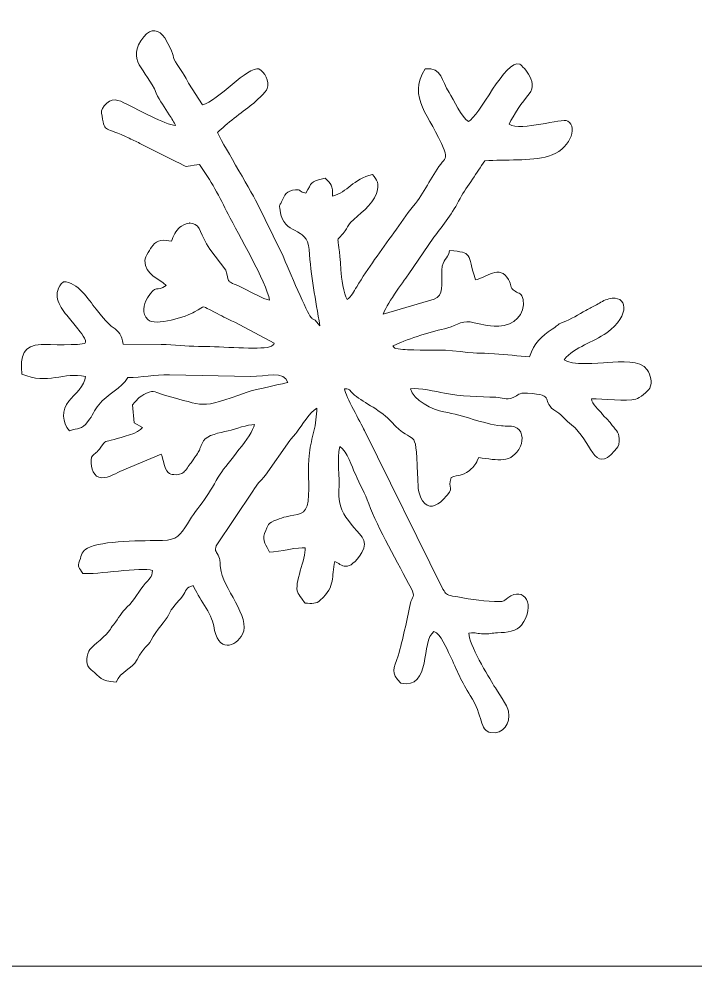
# Model space of a CAD drawing. Header units: millimetres. Extents: x -127 to 127, y -90 to 89.
# Drawn here: x -22.44 to -1.53, y -88.9 to -59.61 of the extents above; entities that cross this region are included whole.
import ezdxf

# ---------------------------------------------------------------- set-up
doc = ezdxf.new("R2010")
doc.units = ezdxf.units.MM
doc.header["$MEASUREMENT"] = 0
doc.layers.add('Layer 1', color=7, linetype='Continuous')

msp = doc.modelspace()

# ---------------------------------------------------------------- linework, layer by layer
at = {"layer": 'Layer 1', "color": 1, "lineweight": 20}
msp.add_lwpolyline([(-127, -88.9), (127, -88.9), (127, 88.9), (-127, 88.9), (-127, -88.9)], close=True, dxfattribs=at)
at = {"layer": 'Layer 1', "color": 1, "lineweight": 9}
msp.add_open_spline([(-14.3662, -65.5299), (-14.2715, -66.3282), (-13.5191, -65.9949), (-13.4674, -66.7388), (-13.4674, -66.7388), (-13.4099, -67.567), (-13.2697, -68.2836), (-13.1371, -69.0986), (-13.1371, -69.0986), (-13.1371, -69.0986), (-13.2829, -68.9289), (-13.2829, -68.9289), (-13.2829, -68.9289), (-13.4101, -68.8298), (-13.3321, -68.958), (-13.4427, -68.7887), (-13.4427, -68.7887), (-13.5898, -68.5636), (-14.1776, -67.1694), (-14.3298, -66.8223), (-14.3298, -66.8223), (-14.3298, -66.8223), (-15.0734, -65.3082), (-15.0734, -65.3082), (-15.0734, -65.3082), (-15.3082, -64.8427), (-16.2091, -63.3589), (-16.3014, -63.1212), (-16.3014, -63.1212), (-16.0306, -62.852), (-15.5615, -62.5016), (-15.2405, -62.2602), (-15.2405, -62.2602), (-15.1292, -62.1765), (-14.8049, -61.8746), (-14.7613, -61.7597), (-14.7613, -61.7597), (-14.6763, -61.5361), (-14.8513, -61.2583), (-15.0179, -61.1518), (-15.0179, -61.1518), (-15.3611, -61.0632), (-16.3003, -62.152), (-16.7647, -62.2616), (-16.7647, -62.2616), (-16.7647, -62.2616), (-17.1992, -61.5963), (-17.1992, -61.5963), (-17.1992, -61.5963), (-17.4092, -61.1659), (-17.4565, -61.1909), (-17.6013, -60.9314), (-17.6013, -60.9314), (-17.7227, -60.7138), (-17.6185, -60.7165), (-17.9329, -60.1984), (-17.9329, -60.1984), (-18.1004, -59.9223), (-18.3585, -59.8893), (-18.5755, -60.1588), (-18.5755, -60.1588), (-19.1673, -60.8936), (-18.492, -61.157), (-18.1929, -61.9086), (-18.1929, -61.9086), (-18.0942, -62.1567), (-17.9277, -62.3459), (-17.7916, -62.5711), (-17.7916, -62.5711), (-17.7196, -62.6902), (-17.6361, -62.8068), (-17.5984, -62.9085), (-17.5984, -62.9085), (-17.9299, -62.8764), (-18.7595, -62.4159), (-19.088, -62.2512), (-19.088, -62.2512), (-19.3776, -62.106), (-19.5784, -62.0135), (-19.8025, -62.2996), (-19.8025, -62.2996), (-19.9039, -62.429), (-19.8943, -62.4675), (-19.8687, -62.6204), (-19.8687, -62.6204), (-19.777, -63.1673), (-19.7954, -62.9193), (-19.0314, -63.301), (-19.0314, -63.301), (-18.8923, -63.3704), (-18.7795, -63.4107), (-18.6603, -63.4829), (-18.6603, -63.4829), (-18.6603, -63.4829), (-17.6105, -64.0103), (-17.6105, -64.0103), (-17.6105, -64.0103), (-17.1175, -64.2477), (-17.4049, -64.1638), (-16.8542, -64.1149), (-16.8542, -64.1149), (-16.5126, -64.5793), (-16.2328, -65.1289), (-15.9704, -65.6519), (-15.9704, -65.6519), (-15.666, -66.2585), (-14.7878, -67.7532), (-14.6908, -68.3061), (-14.6908, -68.3061), (-14.8746, -68.2738), (-15.2821, -68.0475), (-15.4639, -67.9557), (-15.4639, -67.9557), (-16.0542, -67.6579), (-15.911, -67.8645), (-16.0412, -67.3826), (-16.0412, -67.3826), (-16.0412, -67.3826), (-16.5363, -66.7273), (-16.5363, -66.7273), (-16.5363, -66.7273), (-16.8524, -66.2766), (-16.81, -65.9857), (-17.0764, -65.9344), (-17.0764, -65.9344), (-17.193, -65.9119), (-17.1141, -65.9134), (-17.2252, -65.932), (-17.2252, -65.932), (-17.2645, -65.9386), (-17.4317, -66.016), (-17.4629, -66.0452), (-17.4629, -66.0452), (-17.5835, -66.1578), (-17.6757, -66.3268), (-17.7277, -66.4857), (-17.7277, -66.4857), (-17.9457, -66.4325), (-18.1804, -66.4316), (-18.3026, -66.6109), (-18.3026, -66.6109), (-18.3684, -66.7074), (-18.5444, -66.9612), (-18.5449, -67.077), (-18.5449, -67.077), (-18.5471, -67.5296), (-18.1173, -67.6267), (-17.8837, -67.851), (-17.8837, -67.851), (-18.1941, -68.0811), (-18.1971, -67.78), (-18.4665, -68.2371), (-18.4665, -68.2371), (-18.6019, -68.4668), (-18.6462, -68.7065), (-18.4561, -68.9047), (-18.4561, -68.9047), (-18.2343, -69.1359), (-17.2449, -68.8087), (-17.0106, -68.6706), (-17.0106, -68.6706), (-16.6444, -68.4548), (-16.8116, -68.4731), (-16.3981, -68.6767), (-16.3981, -68.6767), (-16.1641, -68.7918), (-16.0482, -68.8652), (-15.7676, -68.9846), (-15.7676, -68.9846), (-15.7676, -68.9846), (-14.5449, -69.6407), (-14.5449, -69.6407), (-14.5449, -69.6407), (-14.5804, -69.6869), (-14.5199, -69.659), (-14.6344, -69.7251), (-14.6344, -69.7251), (-14.6801, -69.7516), (-14.7058, -69.7575), (-14.7653, -69.7662), (-14.7653, -69.7662), (-15.2055, -69.8304), (-16.3626, -69.7274), (-16.8937, -69.7349), (-16.8937, -69.7349), (-17.2793, -69.7403), (-17.6219, -69.6758), (-18.0427, -69.6808), (-18.0427, -69.6808), (-18.0427, -69.6808), (-19.2145, -69.6635), (-19.2145, -69.6635), (-19.2145, -69.6635), (-19.2677, -69.5302), (-19.2441, -69.4229), (-19.3608, -69.2974), (-19.3608, -69.2974), (-19.5286, -69.117), (-19.5568, -69.2078), (-20.0555, -68.5855), (-20.0555, -68.5855), (-20.3016, -68.2784), (-20.6141, -67.7446), (-21.0673, -67.7345), (-21.0673, -67.7345), (-21.4418, -68.0858), (-21.2056, -68.479), (-20.9646, -68.7711), (-20.9646, -68.7711), (-20.9646, -68.7711), (-20.6169, -69.1906), (-20.6169, -69.1906), (-20.6169, -69.1906), (-20.5619, -69.2707), (-20.3037, -69.5597), (-20.4014, -69.6439), (-20.4014, -69.6439), (-20.5189, -69.7015), (-21.5319, -69.6779), (-21.7516, -69.68), (-21.7516, -69.68), (-22.3093, -69.6853), (-22.4049, -70.0239), (-22.3465, -70.5933), (-22.3465, -70.5933), (-21.5555, -70.9445), (-21.0492, -70.5061), (-20.3841, -70.669), (-20.3841, -70.669), (-20.3918, -70.9497), (-20.7332, -71.221), (-20.901, -71.427), (-20.901, -71.427), (-21.1139, -71.6883), (-21.1143, -72.0993), (-20.8795, -72.3473), (-20.8795, -72.3473), (-20.5915, -72.25), (-20.5163, -72.3289), (-20.3087, -72.0615), (-20.3087, -72.0615), (-20.159, -71.8688), (-20.1109, -71.717), (-19.9744, -71.5433), (-19.9744, -71.5433), (-19.7036, -71.1987), (-19.2691, -71.0434), (-19.0774, -70.7012), (-19.0774, -70.7012), (-18.6286, -70.6947), (-18.2601, -70.6101), (-17.7873, -70.6121), (-17.7873, -70.6121), (-17.7873, -70.6121), (-15.2728, -70.6653), (-15.2728, -70.6653), (-15.2728, -70.6653), (-14.8072, -70.6706), (-14.2275, -70.4713), (-14.1268, -70.8542), (-14.1268, -70.8542), (-14.1362, -70.86), (-15.1542, -71.07), (-15.3805, -71.1516), (-15.3805, -71.1516), (-16.9046, -71.7016), (-16.6555, -71.5727), (-17.9409, -71.2436), (-17.9409, -71.2436), (-18.2253, -71.1708), (-18.2468, -71.0576), (-18.4977, -71.1839), (-18.4977, -71.1839), (-18.7593, -71.3158), (-18.7181, -71.3095), (-18.9265, -71.5402), (-18.9265, -71.5402), (-18.9265, -71.5402), (-18.8807, -72.0995), (-18.8807, -72.0995), (-18.8807, -72.0995), (-18.8807, -72.0995), (-18.6158, -72.24), (-18.6158, -72.24), (-18.6158, -72.24), (-18.7353, -72.4329), (-19.2746, -72.5484), (-19.4979, -72.6136), (-19.4979, -72.6136), (-19.7881, -72.6984), (-19.7561, -72.6175), (-19.9044, -72.8508), (-19.9044, -72.8508), (-20.0313, -73.0503), (-20.078, -72.996), (-20.1924, -73.164), (-20.1924, -73.164), (-20.2466, -73.386), (-20.1695, -73.72), (-19.9712, -73.7836), (-19.9712, -73.7836), (-19.7677, -73.8489), (-19.464, -73.6859), (-19.3231, -73.6004), (-19.3231, -73.6004), (-19.3231, -73.6004), (-18.0428, -73.0741), (-18.0428, -73.0741), (-18.0428, -73.0741), (-18.0358, -73.0847), (-18.0303, -73.0998), (-18.0267, -73.1086), (-18.0267, -73.1086), (-18.0267, -73.1086), (-17.9375, -73.4151), (-17.9375, -73.4151), (-17.9375, -73.4151), (-17.8648, -73.7065), (-17.6967, -73.6959), (-17.6552, -73.7021), (-17.6552, -73.7021), (-17.5303, -73.7207), (-17.4117, -73.6841), (-17.341, -73.6234), (-17.341, -73.6234), (-17.28, -73.5711), (-17.1885, -73.4272), (-17.12, -73.3332), (-17.12, -73.3332), (-16.728, -72.7951), (-16.9244, -72.9932), (-16.7318, -72.6564), (-16.7318, -72.6564), (-16.6289, -72.4765), (-16.224, -72.4072), (-15.9752, -72.3479), (-15.9752, -72.3479), (-15.7413, -72.2921), (-15.3781, -72.1486), (-15.1532, -72.1537), (-15.1532, -72.1537), (-15.2396, -72.5198), (-16.0011, -73.3454), (-16.2153, -73.6852), (-16.2153, -73.6852), (-16.3798, -73.9461), (-16.5346, -74.2347), (-16.7068, -74.4716), (-16.7068, -74.4716), (-16.9047, -74.7441), (-17.0535, -74.936), (-17.2335, -75.2221), (-17.2335, -75.2221), (-17.4533, -75.5713), (-17.5538, -75.7298), (-17.999, -75.7369), (-17.999, -75.7369), (-18.5523, -75.7457), (-19.8811, -75.7368), (-20.3177, -75.9731), (-20.3177, -75.9731), (-20.4986, -76.0709), (-20.4966, -76.1666), (-20.565, -76.3642), (-20.565, -76.3642), (-20.6377, -76.574), (-20.5841, -76.5651), (-20.4637, -76.7572), (-20.4637, -76.7572), (-20.05, -76.8092), (-18.6621, -76.5375), (-18.3105, -76.6715), (-18.3105, -76.6715), (-18.3132, -76.8585), (-18.4315, -76.9501), (-18.5372, -77.0722), (-18.5372, -77.0722), (-18.7113, -77.2736), (-18.8841, -77.6024), (-19.0919, -77.7951), (-19.0919, -77.7951), (-19.29, -77.9788), (-19.34, -78.1293), (-19.5209, -78.3446), (-19.5209, -78.3446), (-19.58, -78.4149), (-19.5964, -78.4575), (-19.6443, -78.5208), (-19.6443, -78.5208), (-19.8771, -78.8289), (-20.222, -79.0199), (-20.2834, -79.161), (-20.2834, -79.161), (-20.3769, -79.3759), (-20.3794, -79.6044), (-20.2107, -79.7342), (-20.2107, -79.7342), (-19.8996, -79.9735), (-19.9361, -80.0809), (-19.4379, -80.1217), (-19.4379, -80.1217), (-19.2845, -79.7685), (-18.9682, -79.7464), (-18.7881, -79.4181), (-18.7881, -79.4181), (-18.5607, -79.0038), (-18.454, -79.016), (-18.3562, -78.8262), (-18.3562, -78.8262), (-18.1823, -78.4886), (-17.9076, -78.2398), (-17.8203, -78.0454), (-17.8203, -78.0454), (-17.7215, -77.8254), (-17.5263, -77.6446), (-17.3833, -77.4594), (-17.3833, -77.4594), (-17.2595, -77.2991), (-17.288, -77.1849), (-17.0504, -77.1354), (-17.0504, -77.1354), (-16.91, -77.4891), (-16.4655, -78.016), (-16.4187, -78.3763), (-16.4187, -78.3763), (-16.3073, -79.2355), (-15.7298, -79.0316), (-15.5239, -78.637), (-15.5239, -78.637), (-15.2586, -78.1283), (-16.1512, -77.186), (-16.2124, -76.5845), (-16.2124, -76.5845), (-16.2331, -76.3813), (-16.2004, -76.3536), (-16.2836, -76.189), (-16.2836, -76.189), (-16.3566, -76.0445), (-16.3928, -76.0578), (-16.3374, -75.9074), (-16.3374, -75.9074), (-16.3374, -75.9074), (-15.2126, -74.2173), (-15.2126, -74.2173), (-15.2126, -74.2173), (-15.051, -73.9515), (-14.993, -73.9377), (-14.8187, -73.7182), (-14.8187, -73.7182), (-14.8187, -73.7182), (-14.0626, -72.642), (-14.0626, -72.642), (-14.0626, -72.642), (-13.9824, -72.5355), (-13.9339, -72.5053), (-13.8463, -72.389), (-13.8463, -72.389), (-13.6842, -72.1736), (-13.4516, -71.769), (-13.2283, -71.6461), (-13.2283, -71.6461), (-13.2396, -71.8586), (-13.2595, -72.1548), (-13.3201, -72.3606), (-13.3201, -72.3606), (-13.3807, -72.5666), (-13.4258, -72.7939), (-13.4575, -73.0314), (-13.4575, -73.0314), (-13.5309, -73.58), (-13.4446, -73.9981), (-13.4981, -74.5259), (-13.4981, -74.5259), (-13.5422, -74.9607), (-13.848, -74.932), (-14.1755, -75.0029), (-14.1755, -75.0029), (-14.2694, -75.0232), (-14.3822, -75.0671), (-14.4627, -75.0979), (-14.4627, -75.0979), (-14.7533, -75.2092), (-14.7281, -75.2277), (-14.8449, -75.527), (-14.8449, -75.527), (-14.9314, -75.7484), (-14.7818, -75.8929), (-14.6977, -76.0952), (-14.6977, -76.0952), (-14.3754, -76.0912), (-13.7873, -75.9332), (-13.5869, -75.9646), (-13.5869, -75.9646), (-13.567, -76.2928), (-13.9419, -77.0788), (-13.8213, -77.3496), (-13.8213, -77.3496), (-13.7963, -77.4057), (-13.6107, -77.6583), (-13.5953, -77.6757), (-13.5953, -77.6757), (-13.3816, -77.6932), (-13.2519, -77.7043), (-13.1235, -77.5866), (-13.1235, -77.5866), (-12.6188, -77.1235), (-12.8034, -76.874), (-12.669, -76.3852), (-12.669, -76.3852), (-12.4724, -76.4901), (-12.2479, -76.7712), (-11.8339, -76.1064), (-11.8339, -76.1064), (-11.6007, -75.7318), (-11.9491, -75.516), (-12.1716, -75.2307), (-12.1716, -75.2307), (-12.3985, -74.9397), (-12.5799, -74.7053), (-12.5444, -74.2005), (-12.5444, -74.2005), (-12.5153, -73.7868), (-12.61, -73.2061), (-12.5185, -72.8357), (-12.5185, -72.8357), (-12.2712, -72.9979), (-12.1493, -73.445), (-12.0381, -73.6908), (-12.0381, -73.6908), (-11.893, -74.0113), (-11.7412, -74.2895), (-11.6249, -74.6009), (-11.6249, -74.6009), (-11.346, -75.3483), (-10.7103, -76.4688), (-10.3158, -77.2109), (-10.3158, -77.2109), (-10.1629, -77.4986), (-10.2875, -77.4464), (-10.3456, -77.7141), (-10.3456, -77.7141), (-10.4619, -78.25), (-10.5544, -78.7703), (-10.717, -79.3077), (-10.717, -79.3077), (-10.8419, -79.7206), (-10.972, -79.8098), (-10.6298, -80.1564), (-10.6298, -80.1564), (-9.6764, -80.3518), (-10.0199, -78.8418), (-9.6073, -78.5533), (-9.6073, -78.5533), (-9.4098, -78.6147), (-9.2081, -79.093), (-9.1153, -79.2899), (-9.1153, -79.2899), (-8.9076, -79.7305), (-8.7455, -80.1316), (-8.4832, -80.5327), (-8.4832, -80.5327), (-8.0701, -81.1645), (-8.2106, -81.6193), (-7.8448, -81.6799), (-7.8448, -81.6799), (-7.4655, -81.7428), (-7.2344, -81.3947), (-7.3005, -81.021), (-7.3005, -81.021), (-7.3262, -80.8756), (-7.6606, -80.3817), (-7.7527, -80.2287), (-7.7527, -80.2287), (-7.9037, -79.9779), (-8.5544, -78.9119), (-8.5246, -78.6066), (-8.5246, -78.6066), (-8.3024, -78.5765), (-8.2727, -78.6217), (-8.0729, -78.6295), (-8.0729, -78.6295), (-7.9086, -78.6359), (-7.7996, -78.6004), (-7.6466, -78.5946), (-7.6466, -78.5946), (-7.3455, -78.5832), (-7.0467, -78.5466), (-6.9015, -78.3556), (-6.9015, -78.3556), (-6.437, -77.7445), (-6.8208, -77.1299), (-7.3211, -77.5087), (-7.3211, -77.5087), (-7.4894, -77.6361), (-7.4245, -77.6305), (-7.7315, -77.6214), (-7.7315, -77.6214), (-8.1727, -77.6083), (-8.6098, -77.5364), (-9.03, -77.4567), (-9.03, -77.4567), (-9.2377, -77.4173), (-9.2347, -77.3964), (-9.3285, -77.2455), (-9.3285, -77.2455), (-9.3285, -77.2455), (-11.7543, -72.3422), (-11.7543, -72.3422), (-11.7543, -72.3422), (-11.8801, -72.0693), (-12.343, -71.3), (-12.3699, -71.0449), (-12.3699, -71.0449), (-12.1665, -71.0502), (-12.2162, -71.1191), (-12.0616, -71.2435), (-12.0616, -71.2435), (-11.7691, -71.479), (-11.2068, -71.7396), (-10.9235, -72.0659), (-10.9235, -72.0659), (-10.199, -72.9002), (-10.1736, -72.0672), (-10.1134, -73.6886), (-10.1134, -73.6886), (-10.1023, -73.9892), (-10.1157, -74.2826), (-9.9633, -74.5137), (-9.9633, -74.5137), (-9.7843, -74.7852), (-9.5298, -74.68), (-9.3307, -74.4779), (-9.3307, -74.4779), (-8.9055, -74.0458), (-9.2194, -74.1731), (-9.0748, -73.7953), (-9.0748, -73.7953), (-8.8538, -73.6902), (-8.7394, -73.7611), (-8.5221, -73.5807), (-8.5221, -73.5807), (-8.33, -73.4213), (-8.329, -73.3915), (-8.2227, -73.1744), (-8.2227, -73.1744), (-7.6387, -73.2475), (-7.2028, -73.3819), (-6.9338, -72.8258), (-6.9338, -72.8258), (-6.8339, -72.6191), (-6.875, -72.2997), (-7.1166, -72.2228), (-7.1166, -72.2228), (-7.2409, -72.1832), (-7.3733, -72.209), (-7.5164, -72.1931), (-7.5164, -72.1931), (-8.1335, -72.1247), (-8.6594, -71.8696), (-9.3005, -71.7601), (-9.3005, -71.7601), (-9.6171, -71.706), (-10.276, -71.4008), (-10.3324, -71.044), (-10.3324, -71.044), (-10.0509, -71.0171), (-9.5532, -71.1308), (-9.2798, -71.1837), (-9.2798, -71.1837), (-8.806, -71.2753), (-8.1654, -71.2973), (-7.693, -71.3102), (-7.693, -71.3102), (-7.4972, -71.3155), (-7.3883, -71.4113), (-7.1621, -71.3201), (-7.1621, -71.3201), (-6.963, -71.2399), (-7.0191, -71.169), (-6.7197, -71.1843), (-6.7197, -71.1843), (-5.7778, -71.2325), (-6.368, -71.4265), (-5.8068, -71.7616), (-5.8068, -71.7616), (-5.6347, -71.8643), (-5.5259, -72.0361), (-5.3567, -72.1639), (-5.3567, -72.1639), (-4.7381, -72.6311), (-4.6579, -73.7275), (-4.0272, -72.964), (-4.0272, -72.964), (-3.9302, -72.8465), (-3.8904, -72.8471), (-3.8795, -72.667), (-3.8795, -72.667), (-3.8645, -72.4191), (-3.9602, -72.3467), (-4.0957, -72.1805), (-4.0957, -72.1805), (-4.1302, -72.1381), (-4.1499, -72.103), (-4.1878, -72.0598), (-4.1878, -72.0598), (-4.2762, -71.9591), (-4.2968, -71.967), (-4.3938, -71.8393), (-4.3938, -71.8393), (-4.5107, -71.6855), (-4.7309, -71.5282), (-4.7413, -71.3545), (-4.7413, -71.3545), (-4.3907, -71.3539), (-3.6517, -71.452), (-3.362, -71.3674), (-3.362, -71.3674), (-3.2563, -71.3365), (-2.9908, -71.1398), (-2.9367, -71.0269), (-2.9367, -71.0269), (-2.8473, -70.8404), (-2.9054, -70.625), (-3.0137, -70.46), (-3.0137, -70.46), (-3.2217, -70.143), (-3.8436, -70.2099), (-4.2356, -70.2354), (-4.2356, -70.2354), (-4.5253, -70.2543), (-5.3623, -70.3293), (-5.5851, -70.152), (-5.5851, -70.152), (-5.4243, -69.933), (-5.1811, -69.815), (-4.954, -69.6922), (-4.954, -69.6922), (-4.7446, -69.5788), (-4.4768, -69.4673), (-4.2668, -69.3158), (-4.2668, -69.3158), (-3.5168, -68.7747), (-3.6207, -68.1143), (-4.2035, -68.2661), (-4.2035, -68.2661), (-4.3512, -68.3046), (-4.4537, -68.3774), (-4.5824, -68.4476), (-4.5824, -68.4476), (-4.7116, -68.518), (-4.7761, -68.5468), (-4.9124, -68.6258), (-4.9124, -68.6258), (-5.1143, -68.7427), (-5.3947, -68.9015), (-5.6146, -68.9879), (-5.6146, -68.9879), (-5.8269, -69.0713), (-5.7856, -69.1055), (-5.9494, -69.2077), (-5.9494, -69.2077), (-6.2974, -69.4248), (-6.5007, -69.6166), (-6.6513, -70.063), (-6.6513, -70.063), (-7.0008, -70.036), (-7.3641, -69.9833), (-7.7407, -69.9622), (-7.7407, -69.9622), (-8.3194, -69.9298), (-8.0398, -69.9852), (-8.7966, -69.8953), (-8.7966, -69.8953), (-9.4652, -69.8159), (-9.8764, -69.8727), (-10.428, -69.8375), (-10.428, -69.8375), (-10.5084, -69.8324), (-10.6358, -69.8292), (-10.7113, -69.813), (-10.7113, -69.813), (-10.8466, -69.7838), (-10.8072, -69.8012), (-10.8776, -69.7221), (-10.8776, -69.7221), (-10.4937, -69.5283), (-9.7854, -69.3021), (-9.2812, -69.1917), (-9.2812, -69.1917), (-9.0061, -69.1315), (-8.7653, -68.9315), (-8.4846, -68.9808), (-8.4846, -68.9808), (-8.1392, -69.0414), (-8.0013, -69.1252), (-7.607, -69.111), (-7.607, -69.111), (-7.1301, -69.0939), (-6.7708, -68.7441), (-6.852, -68.2907), (-6.852, -68.2907), (-6.8895, -68.0817), (-6.9744, -68.1096), (-7.1004, -68.0298), (-7.1004, -68.0298), (-7.2825, -67.9145), (-7.2099, -67.826), (-7.2984, -67.6708), (-7.2984, -67.6708), (-7.573, -67.1891), (-8.0082, -67.6116), (-8.3228, -67.6799), (-8.3228, -67.6799), (-8.587, -66.8525), (-8.3993, -66.8344), (-9.1225, -66.7716), (-9.1225, -66.7716), (-9.1855, -67.0777), (-9.3475, -67.0089), (-9.3608, -67.3797), (-9.3608, -67.3797), (-9.3772, -67.8394), (-9.2889, -68.1538), (-9.606, -68.2795), (-9.606, -68.2795), (-9.606, -68.2795), (-11.1763, -68.7405), (-11.1763, -68.7405), (-11.1763, -68.7405), (-11.1263, -68.5154), (-10.5572, -67.7328), (-10.4074, -67.5193), (-10.4074, -67.5193), (-10.4074, -67.5193), (-9.607, -66.3597), (-9.607, -66.3597), (-9.607, -66.3597), (-9.3139, -65.956), (-9.0311, -65.6214), (-8.8019, -65.1607), (-8.8019, -65.1607), (-8.6951, -64.946), (-8.5485, -64.7766), (-8.4148, -64.5695), (-8.4148, -64.5695), (-8.2786, -64.3586), (-8.1813, -64.2037), (-8.031, -63.9951), (-8.031, -63.9951), (-7.4018, -63.954), (-6.6276, -64.0108), (-6.0663, -63.8546), (-6.0663, -63.8546), (-5.4297, -63.6773), (-5.1341, -62.9619), (-5.4718, -62.7685), (-5.4718, -62.7685), (-5.6533, -62.6646), (-6.9018, -63.0916), (-7.283, -62.8655), (-7.283, -62.8655), (-7.1595, -62.5741), (-6.87, -62.1825), (-6.6653, -61.9294), (-6.6653, -61.9294), (-6.3431, -61.531), (-6.9262, -61.0167), (-6.963, -61.0035), (-6.963, -61.0035), (-7.3872, -60.8507), (-8.2261, -62.648), (-8.5422, -62.7806), (-8.5422, -62.7806), (-8.762, -62.6583), (-8.9964, -62.1035), (-9.1394, -61.886), (-9.1394, -61.886), (-9.3831, -61.5153), (-9.3451, -61.1128), (-9.8769, -61.1518), (-9.8769, -61.1518), (-10.4498, -62.0603), (-9.7258, -62.5746), (-9.2938, -63.6621), (-9.2938, -63.6621), (-9.1922, -63.9179), (-9.2721, -63.9349), (-9.398, -64.0969), (-9.398, -64.0969), (-9.7164, -64.5065), (-9.9006, -64.9961), (-10.239, -65.3867), (-10.239, -65.3867), (-10.4785, -65.6631), (-10.6284, -65.9285), (-10.8481, -66.2258), (-10.8481, -66.2258), (-11.2514, -66.7713), (-11.6443, -67.3092), (-11.9965, -67.8891), (-11.9965, -67.8891), (-12.0901, -68.0433), (-12.1564, -68.2003), (-12.2913, -68.2816), (-12.2913, -68.2816), (-12.4048, -68.1244), (-12.4692, -67.6119), (-12.4839, -67.3665), (-12.4839, -67.3665), (-12.5627, -66.0516), (-12.6919, -66.6346), (-12.3573, -66.1643), (-12.3573, -66.1643), (-12.2914, -66.0716), (-12.2697, -65.9936), (-12.1878, -65.9097), (-12.1878, -65.9097), (-11.9442, -65.6601), (-11.5039, -65.3659), (-11.3861, -65.0049), (-11.3861, -65.0049), (-11.2774, -64.6722), (-11.3714, -64.6022), (-11.5117, -64.4218), (-11.5117, -64.4218), (-12.1146, -64.5655), (-12.2744, -64.9663), (-12.7401, -65.0886), (-12.7401, -65.0886), (-12.7298, -64.7741), (-12.7999, -64.6883), (-12.971, -64.5383), (-12.971, -64.5383), (-13.4842, -64.6425), (-13.3553, -64.6687), (-13.5694, -64.9946), (-13.5694, -64.9946), (-13.7717, -64.961), (-13.7198, -64.8733), (-13.8881, -64.8924), (-13.8881, -64.8924), (-14.1756, -64.925), (-14.219, -65.0404), (-14.3209, -65.267), (-14.3209, -65.267), (-14.3889, -65.4184), (-14.3921, -65.3111), (-14.3662, -65.5299)], degree=3, knots=[0, 0, 0, 0, 0.0042017, 0.0042017, 0.0042017, 0.0042017, 0.0084034, 0.0084034, 0.0084034, 0.0084034, 0.012605, 0.012605, 0.012605, 0.012605, 0.0168067, 0.0168067, 0.0168067, 0.0168067, 0.0210084, 0.0210084, 0.0210084, 0.0210084, 0.0252101, 0.0252101, 0.0252101, 0.0252101, 0.0294118, 0.0294118, 0.0294118, 0.0294118, 0.0336134, 0.0336134, 0.0336134, 0.0336134, 0.0378151, 0.0378151, 0.0378151, 0.0378151, 0.0420168, 0.0420168, 0.0420168, 0.0420168, 0.0462185, 0.0462185, 0.0462185, 0.0462185, 0.0504202, 0.0504202, 0.0504202, 0.0504202, 0.0546218, 0.0546218, 0.0546218, 0.0546218, 0.0588235, 0.0588235, 0.0588235, 0.0588235, 0.0630252, 0.0630252, 0.0630252, 0.0630252, 0.0672269, 0.0672269, 0.0672269, 0.0672269, 0.0714286, 0.0714286, 0.0714286, 0.0714286, 0.0756303, 0.0756303, 0.0756303, 0.0756303, 0.0798319, 0.0798319, 0.0798319, 0.0798319, 0.0840336, 0.0840336, 0.0840336, 0.0840336, 0.0882353, 0.0882353, 0.0882353, 0.0882353, 0.092437, 0.092437, 0.092437, 0.092437, 0.0966387, 0.0966387, 0.0966387, 0.0966387, 0.1008403, 0.1008403, 0.1008403, 0.1008403, 0.105042, 0.105042, 0.105042, 0.105042, 0.1092437, 0.1092437, 0.1092437, 0.1092437, 0.1134454, 0.1134454, 0.1134454, 0.1134454, 0.1176471, 0.1176471, 0.1176471, 0.1176471, 0.1218487, 0.1218487, 0.1218487, 0.1218487, 0.1260504, 0.1260504, 0.1260504, 0.1260504, 0.1302521, 0.1302521, 0.1302521, 0.1302521, 0.1344538, 0.1344538, 0.1344538, 0.1344538, 0.1386555, 0.1386555, 0.1386555, 0.1386555, 0.1428571, 0.1428571, 0.1428571, 0.1428571, 0.1470588, 0.1470588, 0.1470588, 0.1470588, 0.1512605, 0.1512605, 0.1512605, 0.1512605, 0.1554622, 0.1554622, 0.1554622, 0.1554622, 0.1596639, 0.1596639, 0.1596639, 0.1596639, 0.1638655, 0.1638655, 0.1638655, 0.1638655, 0.1680672, 0.1680672, 0.1680672, 0.1680672, 0.1722689, 0.1722689, 0.1722689, 0.1722689, 0.1764706, 0.1764706, 0.1764706, 0.1764706, 0.1806723, 0.1806723, 0.1806723, 0.1806723, 0.1848739, 0.1848739, 0.1848739, 0.1848739, 0.1890756, 0.1890756, 0.1890756, 0.1890756, 0.1932773, 0.1932773, 0.1932773, 0.1932773, 0.197479, 0.197479, 0.197479, 0.197479, 0.2016807, 0.2016807, 0.2016807, 0.2016807, 0.2058824, 0.2058824, 0.2058824, 0.2058824, 0.210084, 0.210084, 0.210084, 0.210084, 0.2142857, 0.2142857, 0.2142857, 0.2142857, 0.2184874, 0.2184874, 0.2184874, 0.2184874, 0.2226891, 0.2226891, 0.2226891, 0.2226891, 0.2268908, 0.2268908, 0.2268908, 0.2268908, 0.2310924, 0.2310924, 0.2310924, 0.2310924, 0.2352941, 0.2352941, 0.2352941, 0.2352941, 0.2394958, 0.2394958, 0.2394958, 0.2394958, 0.2436975, 0.2436975, 0.2436975, 0.2436975, 0.2478992, 0.2478992, 0.2478992, 0.2478992, 0.2521008, 0.2521008, 0.2521008, 0.2521008, 0.2563025, 0.2563025, 0.2563025, 0.2563025, 0.2605042, 0.2605042, 0.2605042, 0.2605042, 0.2647059, 0.2647059, 0.2647059, 0.2647059, 0.2689076, 0.2689076, 0.2689076, 0.2689076, 0.2731092, 0.2731092, 0.2731092, 0.2731092, 0.2773109, 0.2773109, 0.2773109, 0.2773109, 0.2815126, 0.2815126, 0.2815126, 0.2815126, 0.2857143, 0.2857143, 0.2857143, 0.2857143, 0.289916, 0.289916, 0.289916, 0.289916, 0.2941176, 0.2941176, 0.2941176, 0.2941176, 0.2983193, 0.2983193, 0.2983193, 0.2983193, 0.302521, 0.302521, 0.302521, 0.302521, 0.3067227, 0.3067227, 0.3067227, 0.3067227, 0.3109244, 0.3109244, 0.3109244, 0.3109244, 0.3151261, 0.3151261, 0.3151261, 0.3151261, 0.3193277, 0.3193277, 0.3193277, 0.3193277, 0.3235294, 0.3235294, 0.3235294, 0.3235294, 0.3277311, 0.3277311, 0.3277311, 0.3277311, 0.3319328, 0.3319328, 0.3319328, 0.3319328, 0.3361345, 0.3361345, 0.3361345, 0.3361345, 0.3403361, 0.3403361, 0.3403361, 0.3403361, 0.3445378, 0.3445378, 0.3445378, 0.3445378, 0.3487395, 0.3487395, 0.3487395, 0.3487395, 0.3529412, 0.3529412, 0.3529412, 0.3529412, 0.3571429, 0.3571429, 0.3571429, 0.3571429, 0.3613445, 0.3613445, 0.3613445, 0.3613445, 0.3655462, 0.3655462, 0.3655462, 0.3655462, 0.3697479, 0.3697479, 0.3697479, 0.3697479, 0.3739496, 0.3739496, 0.3739496, 0.3739496, 0.3781513, 0.3781513, 0.3781513, 0.3781513, 0.3823529, 0.3823529, 0.3823529, 0.3823529, 0.3865546, 0.3865546, 0.3865546, 0.3865546, 0.3907563, 0.3907563, 0.3907563, 0.3907563, 0.394958, 0.394958, 0.394958, 0.394958, 0.3991597, 0.3991597, 0.3991597, 0.3991597, 0.4033613, 0.4033613, 0.4033613, 0.4033613, 0.407563, 0.407563, 0.407563, 0.407563, 0.4117647, 0.4117647, 0.4117647, 0.4117647, 0.4159664, 0.4159664, 0.4159664, 0.4159664, 0.4201681, 0.4201681, 0.4201681, 0.4201681, 0.4243697, 0.4243697, 0.4243697, 0.4243697, 0.4285714, 0.4285714, 0.4285714, 0.4285714, 0.4327731, 0.4327731, 0.4327731, 0.4327731, 0.4369748, 0.4369748, 0.4369748, 0.4369748, 0.4411765, 0.4411765, 0.4411765, 0.4411765, 0.4453782, 0.4453782, 0.4453782, 0.4453782, 0.4495798, 0.4495798, 0.4495798, 0.4495798, 0.4537815, 0.4537815, 0.4537815, 0.4537815, 0.4579832, 0.4579832, 0.4579832, 0.4579832, 0.4621849, 0.4621849, 0.4621849, 0.4621849, 0.4663866, 0.4663866, 0.4663866, 0.4663866, 0.4705882, 0.4705882, 0.4705882, 0.4705882, 0.4747899, 0.4747899, 0.4747899, 0.4747899, 0.4789916, 0.4789916, 0.4789916, 0.4789916, 0.4831933, 0.4831933, 0.4831933, 0.4831933, 0.487395, 0.487395, 0.487395, 0.487395, 0.4915966, 0.4915966, 0.4915966, 0.4915966, 0.4957983, 0.4957983, 0.4957983, 0.4957983, 0.5, 0.5, 0.5, 0.5, 0.5042017, 0.5042017, 0.5042017, 0.5042017, 0.5084034, 0.5084034, 0.5084034, 0.5084034, 0.512605, 0.512605, 0.512605, 0.512605, 0.5168067, 0.5168067, 0.5168067, 0.5168067, 0.5210084, 0.5210084, 0.5210084, 0.5210084, 0.5252101, 0.5252101, 0.5252101, 0.5252101, 0.5294118, 0.5294118, 0.5294118, 0.5294118, 0.5336134, 0.5336134, 0.5336134, 0.5336134, 0.5378151, 0.5378151, 0.5378151, 0.5378151, 0.5420168, 0.5420168, 0.5420168, 0.5420168, 0.5462185, 0.5462185, 0.5462185, 0.5462185, 0.5504202, 0.5504202, 0.5504202, 0.5504202, 0.5546218, 0.5546218, 0.5546218, 0.5546218, 0.5588235, 0.5588235, 0.5588235, 0.5588235, 0.5630252, 0.5630252, 0.5630252, 0.5630252, 0.5672269, 0.5672269, 0.5672269, 0.5672269, 0.5714286, 0.5714286, 0.5714286, 0.5714286, 0.5756303, 0.5756303, 0.5756303, 0.5756303, 0.5798319, 0.5798319, 0.5798319, 0.5798319, 0.5840336, 0.5840336, 0.5840336, 0.5840336, 0.5882353, 0.5882353, 0.5882353, 0.5882353, 0.592437, 0.592437, 0.592437, 0.592437, 0.5966387, 0.5966387, 0.5966387, 0.5966387, 0.6008403, 0.6008403, 0.6008403, 0.6008403, 0.605042, 0.605042, 0.605042, 0.605042, 0.6092437, 0.6092437, 0.6092437, 0.6092437, 0.6134454, 0.6134454, 0.6134454, 0.6134454, 0.6176471, 0.6176471, 0.6176471, 0.6176471, 0.6218487, 0.6218487, 0.6218487, 0.6218487, 0.6260504, 0.6260504, 0.6260504, 0.6260504, 0.6302521, 0.6302521, 0.6302521, 0.6302521, 0.6344538, 0.6344538, 0.6344538, 0.6344538, 0.6386555, 0.6386555, 0.6386555, 0.6386555, 0.6428571, 0.6428571, 0.6428571, 0.6428571, 0.6470588, 0.6470588, 0.6470588, 0.6470588, 0.6512605, 0.6512605, 0.6512605, 0.6512605, 0.6554622, 0.6554622, 0.6554622, 0.6554622, 0.6596639, 0.6596639, 0.6596639, 0.6596639, 0.6638655, 0.6638655, 0.6638655, 0.6638655, 0.6680672, 0.6680672, 0.6680672, 0.6680672, 0.6722689, 0.6722689, 0.6722689, 0.6722689, 0.6764706, 0.6764706, 0.6764706, 0.6764706, 0.6806723, 0.6806723, 0.6806723, 0.6806723, 0.6848739, 0.6848739, 0.6848739, 0.6848739, 0.6890756, 0.6890756, 0.6890756, 0.6890756, 0.6932773, 0.6932773, 0.6932773, 0.6932773, 0.697479, 0.697479, 0.697479, 0.697479, 0.7016807, 0.7016807, 0.7016807, 0.7016807, 0.7058824, 0.7058824, 0.7058824, 0.7058824, 0.710084, 0.710084, 0.710084, 0.710084, 0.7142857, 0.7142857, 0.7142857, 0.7142857, 0.7184874, 0.7184874, 0.7184874, 0.7184874, 0.7226891, 0.7226891, 0.7226891, 0.7226891, 0.7268908, 0.7268908, 0.7268908, 0.7268908, 0.7310924, 0.7310924, 0.7310924, 0.7310924, 0.7352941, 0.7352941, 0.7352941, 0.7352941, 0.7394958, 0.7394958, 0.7394958, 0.7394958, 0.7436975, 0.7436975, 0.7436975, 0.7436975, 0.7478992, 0.7478992, 0.7478992, 0.7478992, 0.7521008, 0.7521008, 0.7521008, 0.7521008, 0.7563025, 0.7563025, 0.7563025, 0.7563025, 0.7605042, 0.7605042, 0.7605042, 0.7605042, 0.7647059, 0.7647059, 0.7647059, 0.7647059, 0.7689076, 0.7689076, 0.7689076, 0.7689076, 0.7731092, 0.7731092, 0.7731092, 0.7731092, 0.7773109, 0.7773109, 0.7773109, 0.7773109, 0.7815126, 0.7815126, 0.7815126, 0.7815126, 0.7857143, 0.7857143, 0.7857143, 0.7857143, 0.789916, 0.789916, 0.789916, 0.789916, 0.7941176, 0.7941176, 0.7941176, 0.7941176, 0.7983193, 0.7983193, 0.7983193, 0.7983193, 0.802521, 0.802521, 0.802521, 0.802521, 0.8067227, 0.8067227, 0.8067227, 0.8067227, 0.8109244, 0.8109244, 0.8109244, 0.8109244, 0.8151261, 0.8151261, 0.8151261, 0.8151261, 0.8193277, 0.8193277, 0.8193277, 0.8193277, 0.8235294, 0.8235294, 0.8235294, 0.8235294, 0.8277311, 0.8277311, 0.8277311, 0.8277311, 0.8319328, 0.8319328, 0.8319328, 0.8319328, 0.8361345, 0.8361345, 0.8361345, 0.8361345, 0.8403361, 0.8403361, 0.8403361, 0.8403361, 0.8445378, 0.8445378, 0.8445378, 0.8445378, 0.8487395, 0.8487395, 0.8487395, 0.8487395, 0.8529412, 0.8529412, 0.8529412, 0.8529412, 0.8571429, 0.8571429, 0.8571429, 0.8571429, 0.8613445, 0.8613445, 0.8613445, 0.8613445, 0.8655462, 0.8655462, 0.8655462, 0.8655462, 0.8697479, 0.8697479, 0.8697479, 0.8697479, 0.8739496, 0.8739496, 0.8739496, 0.8739496, 0.8781513, 0.8781513, 0.8781513, 0.8781513, 0.8823529, 0.8823529, 0.8823529, 0.8823529, 0.8865546, 0.8865546, 0.8865546, 0.8865546, 0.8907563, 0.8907563, 0.8907563, 0.8907563, 0.894958, 0.894958, 0.894958, 0.894958, 0.8991597, 0.8991597, 0.8991597, 0.8991597, 0.9033613, 0.9033613, 0.9033613, 0.9033613, 0.907563, 0.907563, 0.907563, 0.907563, 0.9117647, 0.9117647, 0.9117647, 0.9117647, 0.9159664, 0.9159664, 0.9159664, 0.9159664, 0.9201681, 0.9201681, 0.9201681, 0.9201681, 0.9243697, 0.9243697, 0.9243697, 0.9243697, 0.9285714, 0.9285714, 0.9285714, 0.9285714, 0.9327731, 0.9327731, 0.9327731, 0.9327731, 0.9369748, 0.9369748, 0.9369748, 0.9369748, 0.9411765, 0.9411765, 0.9411765, 0.9411765, 0.9453782, 0.9453782, 0.9453782, 0.9453782, 0.9495798, 0.9495798, 0.9495798, 0.9495798, 0.9537815, 0.9537815, 0.9537815, 0.9537815, 0.9579832, 0.9579832, 0.9579832, 0.9579832, 0.9621849, 0.9621849, 0.9621849, 0.9621849, 0.9663866, 0.9663866, 0.9663866, 0.9663866, 0.9705882, 0.9705882, 0.9705882, 0.9705882, 0.9747899, 0.9747899, 0.9747899, 0.9747899, 0.9789916, 0.9789916, 0.9789916, 0.9789916, 0.9831933, 0.9831933, 0.9831933, 0.9831933, 0.987395, 0.987395, 0.987395, 0.987395, 0.9915966, 0.9915966, 0.9915966, 0.9915966, 1, 1, 1, 1], dxfattribs=at)

doc.saveas('drawing.dxf')
